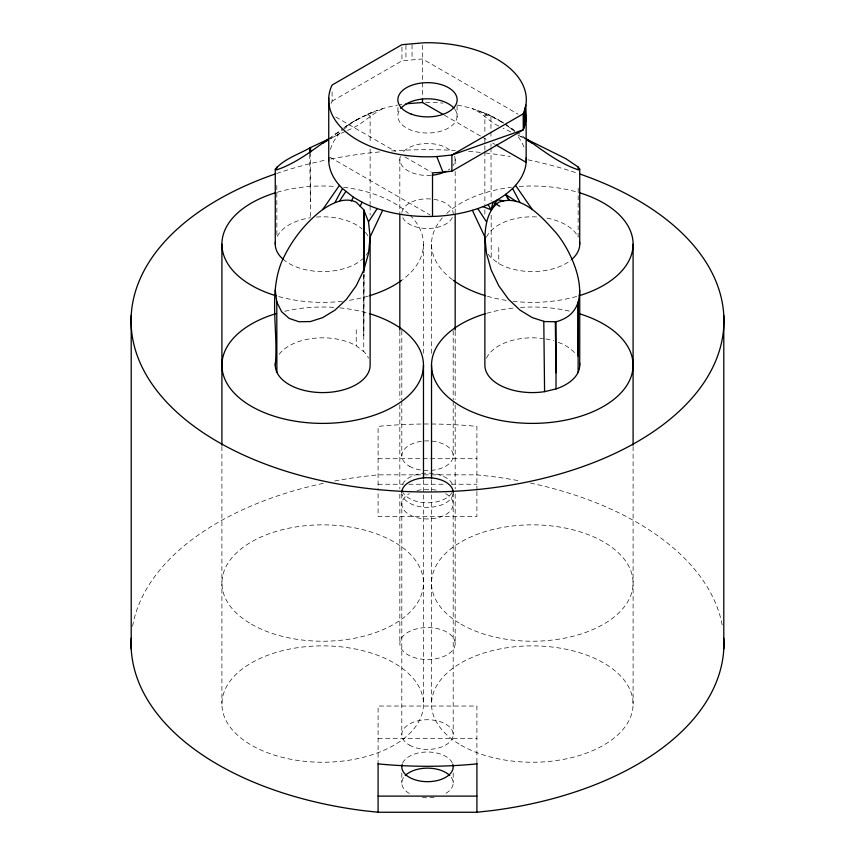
<?xml version="1.0" encoding="UTF-8"?>
<svg xmlns="http://www.w3.org/2000/svg" width="855" height="855" viewBox="0 0 855 855"><rect width="100%" height="100%" fill="white"/><g stroke="black" fill="none" stroke-linecap="round" stroke-linejoin="round"><path stroke-width="0.64" stroke-dasharray="4.28 3.21" d="M363.792 275.289L363.77 351.512A47.431 27.381 0 0 1 368.505 358.117M363.909 274.273L363.77 335.374L364.027 274.573M578.194 188.143L578.119 237.102A47.431 27.381 0 0 0 544.582 217.736M310.418 216.497L310.579 153.59M330.297 149.379L332.616 143.555A98.806 57.05 0 0 1 339.456 133.572L341.701 131.221M371.957 112.294L366.934 114.399L366.549 115.393L371.957 112.294L382.645 108.638A98.806 57.05 0 0 1 397.554 105.112M331.067 103.466L332.093 101.157L332.093 91.229M343.283 129.671L353.382 121.741L366.934 114.399M329.068 138.563L342.705 128.784M343.71 128.079C353.692 119.796 365.865 115.906 377.205 110.37M353.382 121.741L357.625 119.134M345.719 126.679L349.428 124.509L346.414 126.23M330.522 138.745L339.456 133.572M382.645 108.638C370.236 114.965 360.981 125.557 347.504 130.366M332.093 101.157L401.957 60.823L422.488 58.952L518.077 114.153M356.236 119.935L363.77 116.205M334.968 134.374L342.449 130.43M345.27 131.446L330.511 138.264M457.446 105.112A98.806 57.05 0 0 1 472.355 108.638L488.066 114.399L503.916 123.152L491.198 116.195L485.715 115.34L484.871 115.895L484.871 133.081M399.937 104.695L401.957 104.385M378.092 458.708L476.908 458.708M378.092 484.24L403.464 484.24M408.808 484.24L446.192 484.24M451.536 484.24L476.908 484.24M378.092 738.314L476.908 738.314M368.505 115.019L370.13 115.895L370.13 143.661M524.489 138.264L517.745 135.165M510.873 131.969L503.135 128.186M514.689 131.563L505.572 124.509M477.795 110.37L486.495 115.019M498.764 126.006C488.739 121.667 482.594 112.668 472.355 108.638M491.198 116.195L488.066 114.399L490.93 116.088L490.973 130.633M483.043 112.294L488.451 115.393M509.227 127.406L515.276 130.879L504.867 123.783M497.375 119.134L498.764 119.935M444.365 115.158L481.226 136.437M482.38 137.099L486.987 139.76M492.737 143.084L495.045 144.41M335.769 116.996L395.662 151.581M404.875 156.903L431.369 172.197M330.009 157.245L430.215 215.097M517.777 134.866L524.478 138.745M492.843 116.675L495.045 118.022M501.618 121.741L503.595 123.131M525.932 138.563L517.35 132.375M488.152 254.192A47.431 27.381 0 0 0 491.23 257.879L498.764 263.554A47.431 27.381 0 0 0 570.862 260.134M279.222 354.248A47.431 27.381 0 0 1 356.236 345.837L363.77 351.512M309.713 154.541L310.418 201.598M490.973 131.959L490.984 138.574M491.005 143.864L491.005 146.504M491.005 147.829L491.133 200.733M491.165 215.289L491.23 257.879M276.806 185.503L276.881 237.102A47.431 27.381 0 0 1 310.418 217.736M633.095 446.577L633.095 704.06M498.764 247.416L498.764 263.554M484.871 138.371L484.871 150.277M484.871 151.602L484.871 204.505M484.871 209.796L484.871 215.086M476.908 490.236L476.908 426.442L473.873 426.1A296.429 171.139 0 0 0 381.127 426.1L378.092 426.442L378.092 490.236M476.908 491.55L476.908 516.505L378.092 516.505L378.092 491.55M476.908 762.532L476.908 706.038L378.092 706.038L378.092 762.532M457.083 105.806L457.083 116.985M455.17 159.468L455.17 166.137M455.17 171.47L455.17 212.81M455.17 331.494L455.17 399.509M455.17 404.843L455.17 488.857M455.17 494.19L455.17 643.548A27.67 15.978 0 0 1 413.67 657.377A27.67 15.978 0 0 1 413.67 629.718A27.67 15.978 0 0 1 455.17 643.548M453.193 330.703L453.193 399.862M453.193 401.187L453.193 455.715M453.193 492.523L453.193 734.563M453.193 773.048L453.193 782.977M431.519 244.188L431.519 356.246M431.519 479.933L431.519 704.06M423.482 244.188L423.482 356.246M423.482 479.933L423.482 704.06A100.783 58.193 0 0 1 272.307 754.452A100.783 58.193 0 0 1 272.307 653.658A100.783 58.193 0 0 1 423.482 704.06M422.488 45.304L422.488 97.246M412.046 44.663L412.046 59.561M405.943 45.336L405.943 60.235M401.957 47.164L401.957 60.823M401.807 330.703L401.807 399.862M401.807 401.187L401.807 455.715M401.807 493.859L401.807 734.563M401.807 773.048L401.807 782.977M399.83 159.468L399.83 212.81M399.83 331.494L399.83 399.509M399.83 404.843L399.83 488.857M399.83 494.19L399.83 643.548M397.917 107.388L397.917 114.827M370.13 148.952L370.13 204.505M370.13 205.831L370.13 215.086M356.236 329.709L356.236 345.837M221.905 446.577L221.905 704.06M132.589 626.255A296.429 171.139 0 0 1 324.59 483.043M334.636 481.023A296.429 171.139 0 0 1 362.83 476.524L378.092 474.846L476.908 474.846L492.17 476.524A296.429 171.139 0 0 1 520.364 481.023M530.41 483.043A296.429 171.139 0 0 1 722.411 626.255M276.603 173.522A296.429 171.139 0 0 1 327.091 159.8M330.853 159.041A296.429 171.139 0 0 1 381.127 151.795M391.665 150.94A296.429 171.139 0 0 1 455.394 150.448M468.615 151.346A296.429 171.139 0 0 1 480.425 152.436M485.661 153.013A296.429 171.139 0 0 1 510.2 156.486M527.909 159.8A296.429 171.139 0 0 1 578.397 173.522M284.768 311.295A100.783 58.193 0 0 1 334.529 307.415M339.788 307.853A100.783 58.193 0 0 1 368.227 313.293M409.983 215.097A100.783 58.193 0 0 1 402.652 279.606M368.227 296.097A100.783 58.193 0 0 1 348.776 300.394M342.385 301.259A100.783 58.193 0 0 1 278.409 296.461M277.159 192.279A100.783 58.193 0 0 1 335.855 186.497M343.678 187.277A100.783 58.193 0 0 1 408.295 213.472M576.591 296.461A100.783 58.193 0 0 1 512.615 301.259M506.224 300.394A100.783 58.193 0 0 1 486.773 296.097M452.348 279.606A100.783 58.193 0 0 1 443.072 217.127M446.705 213.472A100.783 58.193 0 0 1 511.322 187.277M519.145 186.497A100.783 58.193 0 0 1 577.841 192.279M486.773 313.293A100.783 58.193 0 0 1 515.212 307.853M520.471 307.415A100.783 58.193 0 0 1 570.232 311.295M425.64 102.44A98.806 57.05 0 0 1 442.954 103.124M518.183 136.811A98.806 57.05 0 0 1 524.746 149.369M486.495 237.102A47.431 27.381 0 0 1 538.5 217.042M486.495 358.117A47.431 27.381 0 0 1 543.385 338.58M545.896 338.965A47.431 27.381 0 0 1 553.602 340.739M558.358 342.321A47.431 27.381 0 0 1 575.778 354.248M368.024 252.246A47.431 27.381 0 0 1 366.164 255.143M363.77 257.879A47.431 27.381 0 0 1 283.251 259.396M316.5 217.042A47.431 27.381 0 0 1 362.135 228.98M365.427 232.304A47.431 27.381 0 0 1 368.505 237.102M454.636 156.347A27.67 15.978 0 0 1 453.065 165.581M449.89 168.863A27.67 15.978 0 0 1 448.052 170.166M431.112 175.307A27.67 15.978 0 0 1 400.364 156.347M403.539 151.485A27.67 15.978 0 0 1 451.461 151.485M402.684 763.002A25.693 14.834 0 0 1 427.5 752.005A25.693 14.834 0 0 1 452.316 763.002M451.825 492.747A25.693 14.834 0 0 1 427.5 502.815A25.693 14.834 0 0 1 403.175 492.747M402.684 484.144A25.693 14.834 0 0 1 427.5 473.157A25.693 14.834 0 0 1 452.316 484.144M452.316 217.512A25.693 14.834 0 0 1 424.144 228.381A25.693 14.834 0 0 1 401.807 213.675M401.903 212.393A25.693 14.834 0 0 1 432.844 199.172M434.148 199.354A25.693 14.834 0 0 1 453.193 213.675M453.097 493.816A25.693 14.834 0 0 1 427.5 507.357A25.693 14.834 0 0 1 401.903 493.816M445.669 493.634A25.693 14.834 0 0 1 445.669 514.614A25.693 14.834 0 0 1 409.331 514.614A25.693 14.834 0 0 1 409.331 493.634M417.048 490.578A25.693 14.834 0 0 1 437.952 490.578M451.237 777.302A25.693 14.834 0 0 1 445.669 793.461M434.148 797.298A25.693 14.834 0 0 1 420.852 797.298M409.331 793.461A25.693 14.834 0 0 1 403.763 777.302M454.849 109.312A29.647 17.111 0 0 1 426.613 133.017A29.647 17.111 0 0 1 400.877 108.371M251.423 624.182A100.783 58.193 0 0 0 420.051 598.094A100.783 58.193 0 0 0 296.61 526.83A100.783 58.193 0 0 0 251.423 624.182M461.037 624.182A100.783 58.193 0 0 0 629.654 598.094A100.783 58.193 0 0 0 506.224 526.83A100.783 58.193 0 0 0 461.037 624.182M461.037 745.197A100.783 58.193 0 0 0 629.654 719.119A100.783 58.193 0 0 0 506.224 647.855A100.783 58.193 0 0 0 461.037 745.197M409.331 466.199A25.693 14.834 0 0 0 452.316 459.552A25.693 14.834 0 0 0 420.852 441.383A25.693 14.834 0 0 0 409.331 466.199M409.331 745.058A25.693 14.834 0 0 0 452.316 738.399A25.693 14.834 0 0 0 420.852 720.241A25.693 14.834 0 0 0 409.331 745.058"/><path stroke-width="1.28" d="M363.792 272.617L363.803 209.86L356.236 202.229C344.618 196.693 332.403 203.073 322.698 209.528C304.775 223.123 290.721 241.42 281.616 261.951C268.427 294.697 278.474 331.077 275.267 365.203M556.017 388.918L556.049 321.747C598.265 310.782 574.539 254.822 556.017 232.752C542.273 217.608 522.084 193.593 498.764 202.229C487.703 210.202 485.565 224.256 484.871 236.91L484.871 365.203A47.431 27.381 0 0 0 544.582 391.654L556.017 388.918A47.431 27.381 0 0 0 579.551 362.819M578.119 372.288L578.183 302.104M363.92 270.287L363.803 209.86M578.236 169.76L578.183 167.003L565.839 158.667L526.723 139.28M310.579 152.254L310.493 147.562L328.277 139.28M364.048 270.608L364.059 210.512M523.88 128.346L523.933 112.219L525.868 105.144A98.806 57.05 0 0 0 424.401 42.75L401.957 44.684L332.093 85.03L331.067 87.328A98.806 57.05 0 0 0 436.798 156.561L442.954 172.25L451.889 171.16L523.292 129.789L526.146 118.802L526.146 162.364L496.199 145.083M436.798 156.561L451.889 155.022L523.292 129.789L523.207 113.854L523.933 112.219M526.263 157.683A98.806 57.05 0 0 1 526.263 161.264L525.868 164.844A98.806 57.05 0 0 1 515.544 185.375C504.183 197.954 488.365 205.489 472.355 210.298A98.806 57.05 0 0 1 436.798 216.272L430.599 216.497A98.806 57.05 0 0 1 382.645 210.298L370.13 236.91L368.505 253.443L363.77 270.159L356.236 285.741L346.414 299.357L334.968 310.141L322.698 317.622L310.493 321.555L298.951 321.747L289.161 318.413L281.648 311.754L276.817 302.104L275.267 290.23M275.267 244.188L275.267 169.215C284.298 158.688 298.758 154.381 310.493 147.562M360.126 206.173L362.157 202.261A98.806 57.05 0 0 0 377.205 208.577L382.645 210.298M334.968 202.496L342.449 188.517L339.456 185.375A98.806 57.05 0 0 1 328.737 157.683M351.32 201.011L353.382 197.195L342.449 188.517M339.392 201.331L345.773 191.541M275.449 362.819A47.431 27.381 0 0 0 320.636 392.563A47.431 27.381 0 0 0 370.13 365.203L370.13 236.91L368.505 221.862L377.205 208.577M322.698 209.528L339.456 185.375M275.267 169.215L276.881 169.76C296.236 163.294 312.535 150.138 329.068 138.563M322.698 143.277L328.288 140.038M523.207 113.854L451.889 155.022L451.889 171.16M578.236 167.131L579.733 169.215L578.119 169.76C558.764 163.294 542.465 150.138 525.932 138.563M578.194 302.745L578.119 356.15M405.943 103.797L422.488 102.525L443.211 114.495M476.908 763.846L473.873 764.178A296.429 171.139 0 0 1 381.127 764.178L378.092 763.846M131.21 638.172A296.429 171.139 0 0 0 362.83 810.572L378.092 812.25L476.908 812.25L492.17 810.572A296.429 171.139 0 0 0 723.79 638.172M442.954 172.25L432.512 172.86L432.512 216.422M378.092 796.112L476.908 796.112M472.355 210.298L484.871 236.91L486.495 253.443L491.23 270.159L498.764 285.741L508.586 299.357L520.032 310.141L532.302 317.622L544.507 321.555L556.049 321.747M503.884 200.818L497.375 199.814L491.23 209.838L483.043 206.654M310.6 148.246L309.617 148L309.702 153.227M362.157 202.261L353.382 197.195M526.712 140.038L532.302 143.277M499.833 206.301L492.843 202.261L491.23 209.838L488.066 204.548M508.586 199.814L505.572 194.438L516.473 201.534M515.544 185.375L532.302 209.528M505.572 194.438L509.281 199.931M477.795 208.577L486.495 221.862M512.551 188.517L520.032 202.496M364.305 211.132L368.505 221.862M525.098 108.692L525.868 121.282L525.868 105.144M525.376 107.42L525.868 121.282L524.778 109.654L524.778 125.803M555.312 321.747L556.017 372.78M543.791 321.266L544.582 391.654M276.764 167.12L276.774 169.75M276.785 301.42L276.881 372.288M723.79 315.452L723.79 648.924M579.07 192.642A100.783 58.193 0 0 1 633.095 244.188L633.095 445.252M579.733 169.215L579.733 244.188M579.733 290.23L579.733 365.203M476.908 763.269L476.908 812.25M455.17 214.145L455.17 330.169M431.519 365.203L431.519 478.597M423.482 365.203L423.482 478.597M422.488 98.56L422.488 102.525M399.83 214.145L399.83 330.169M378.092 763.269L378.092 812.25M328.737 97.983L328.737 161.264M275.93 192.642A100.783 58.193 0 0 0 221.905 244.188L221.905 445.252M131.21 315.452L131.21 648.924M579.626 173.939A296.429 171.139 0 0 1 653.605 431.508A296.429 171.139 0 0 1 201.395 431.508A296.429 171.139 0 0 1 275.374 173.939M369.467 313.657A100.783 58.193 0 0 1 400.781 401.989A100.783 58.193 0 0 1 244.605 401.989A100.783 58.193 0 0 1 275.93 313.657M401.636 280.365A100.783 58.193 0 0 1 369.467 295.734M275.93 295.734A100.783 58.193 0 0 1 221.905 244.188M633.095 244.188A100.783 58.193 0 0 1 579.07 295.734M485.533 295.734A100.783 58.193 0 0 1 453.364 280.365M579.07 313.657A100.783 58.193 0 0 1 610.395 401.989A100.783 58.193 0 0 1 454.219 401.989A100.783 58.193 0 0 1 485.533 313.657M579.551 241.805A47.431 27.381 0 0 1 571.749 259.396M283.251 259.396A47.431 27.381 0 0 1 275.449 241.805M446.021 171.342A27.67 15.978 0 0 1 432.309 175.2M452.797 764.263A25.693 14.834 0 0 1 427.5 781.673A25.693 14.834 0 0 1 402.203 764.263M401.807 492.523A25.693 14.834 0 0 1 427.5 477.699A25.693 14.834 0 0 1 453.193 492.523M405.249 775.56A25.693 14.834 0 0 1 449.751 775.56M400.877 108.371A29.647 17.111 0 0 1 427.425 98.795A29.647 17.111 0 0 1 454.048 108.296M411.095 114.025A29.647 17.111 0 0 0 457.083 100.847A29.647 17.111 0 0 0 414.322 84.442A29.647 17.111 0 0 0 411.095 114.025"/></g></svg>
